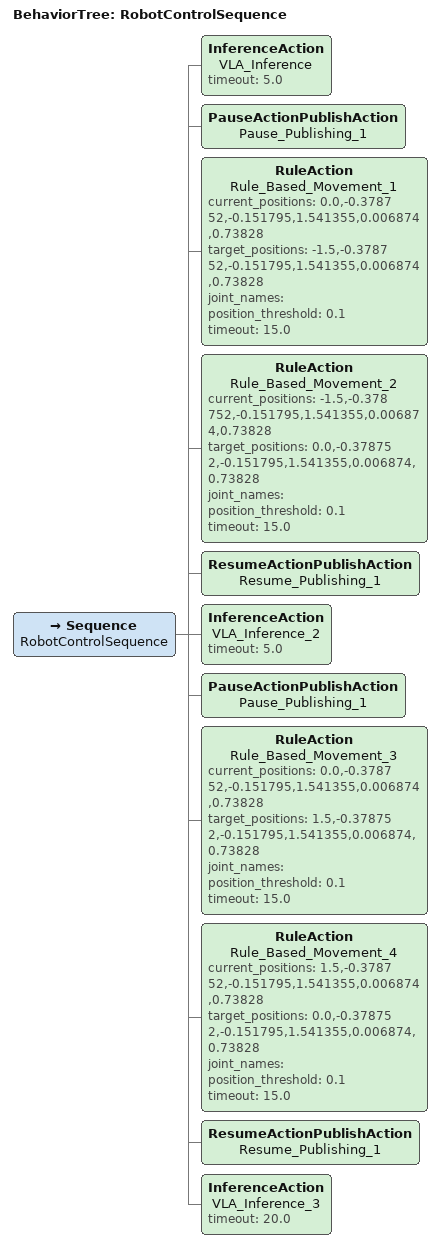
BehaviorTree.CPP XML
<?xml version="1.0" encoding="UTF-8"?>
<root BTCPP_format="3"
      main_tree_to_execute="RobotControlSequence">
  <BehaviorTree ID="RobotControlSequence">
    <Sequence name="RobotControlSequence">
      <InferenceAction name="VLA_Inference"
                       timeout="5.0"/>
      <PauseActionPublishAction name="Pause_Publishing_1"/>
      <RuleAction name="Rule_Based_Movement_1"
                  current_positions="0.0,-0.378752,-0.151795,1.541355,0.006874,0.73828"
                  target_positions="-1.5,-0.378752,-0.151795,1.541355,0.006874,0.73828"
                  joint_names=""
                  position_threshold="0.1"
                  timeout="15.0"/>
      <RuleAction name="Rule_Based_Movement_2"
                  current_positions="-1.5,-0.378752,-0.151795,1.541355,0.006874,0.73828"
                  target_positions="0.0,-0.378752,-0.151795,1.541355,0.006874,0.73828"
                  joint_names=""
                  position_threshold="0.1"
                  timeout="15.0"/>
      <ResumeActionPublishAction name="Resume_Publishing_1"/>
      <InferenceAction name="VLA_Inference_2"
                       timeout="5.0"/>
      <PauseActionPublishAction name="Pause_Publishing_1"/>
      <RuleAction name="Rule_Based_Movement_3"
                  current_positions="0.0,-0.378752,-0.151795,1.541355,0.006874,0.73828"
                  target_positions="1.5,-0.378752,-0.151795,1.541355,0.006874,0.73828"
                  joint_names=""
                  position_threshold="0.1"
                  timeout="15.0"/>
      <RuleAction name="Rule_Based_Movement_4"
                  current_positions="1.5,-0.378752,-0.151795,1.541355,0.006874,0.73828"
                  target_positions="0.0,-0.378752,-0.151795,1.541355,0.006874,0.73828"
                  joint_names=""
                  position_threshold="0.1"
                  timeout="15.0"/>
      <ResumeActionPublishAction name="Resume_Publishing_1"/>
      <InferenceAction name="VLA_Inference_3"
                       timeout="20.0"/>
    </Sequence>
  </BehaviorTree>

</root>
